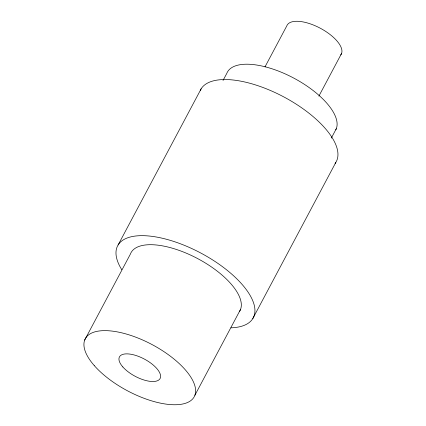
<?xml version="1.0" encoding="UTF-8"?>
<svg xmlns="http://www.w3.org/2000/svg" width="426" height="426" viewBox="0 0 426 426"><rect width="100%" height="100%" fill="white"/><g stroke="black" fill="none" stroke-linecap="round" stroke-linejoin="round"><path stroke-width="0.64" d="M118.135 244.939L201.147 88.821M84.662 340.092L130.351 254.168A61.717 26.183 28 0 1 197.206 258.353A61.717 26.183 28 0 1 239.46 311.582M223.032 80.455L226.765 73.437A61.408 26.05 28 0 1 292.342 77.346A61.408 26.05 28 0 1 335.779 129.866M264.988 66.903L286.746 25.986A30.704 13.025 28 0 1 320.49 28.329A30.704 13.025 28 0 1 340.752 54.933M318.893 96.116L341.583 53.442M331.316 138.093L336.29 128.743M194.884 395.285L240.573 309.356M252.788 318.584L335.8 162.466M200.295 90.424A76.765 32.562 28 0 1 285.01 97.559A76.765 32.562 28 0 1 335.118 163.467M121.772 269.711A76.765 32.562 28 0 1 151.406 236.27A76.765 32.562 28 0 1 242.277 284.627A76.765 32.562 28 0 1 230.988 327.828M94.348 365.673A61.717 26.183 28 0 0 190.64 400.749A61.717 26.183 28 0 0 134.334 336.647A61.717 26.183 28 0 0 94.348 365.673M122.826 366.935A23.031 9.771 28 0 0 158.754 380.024A23.031 9.771 28 0 0 137.742 356.104A23.031 9.771 28 0 0 122.826 366.935"/></g></svg>
